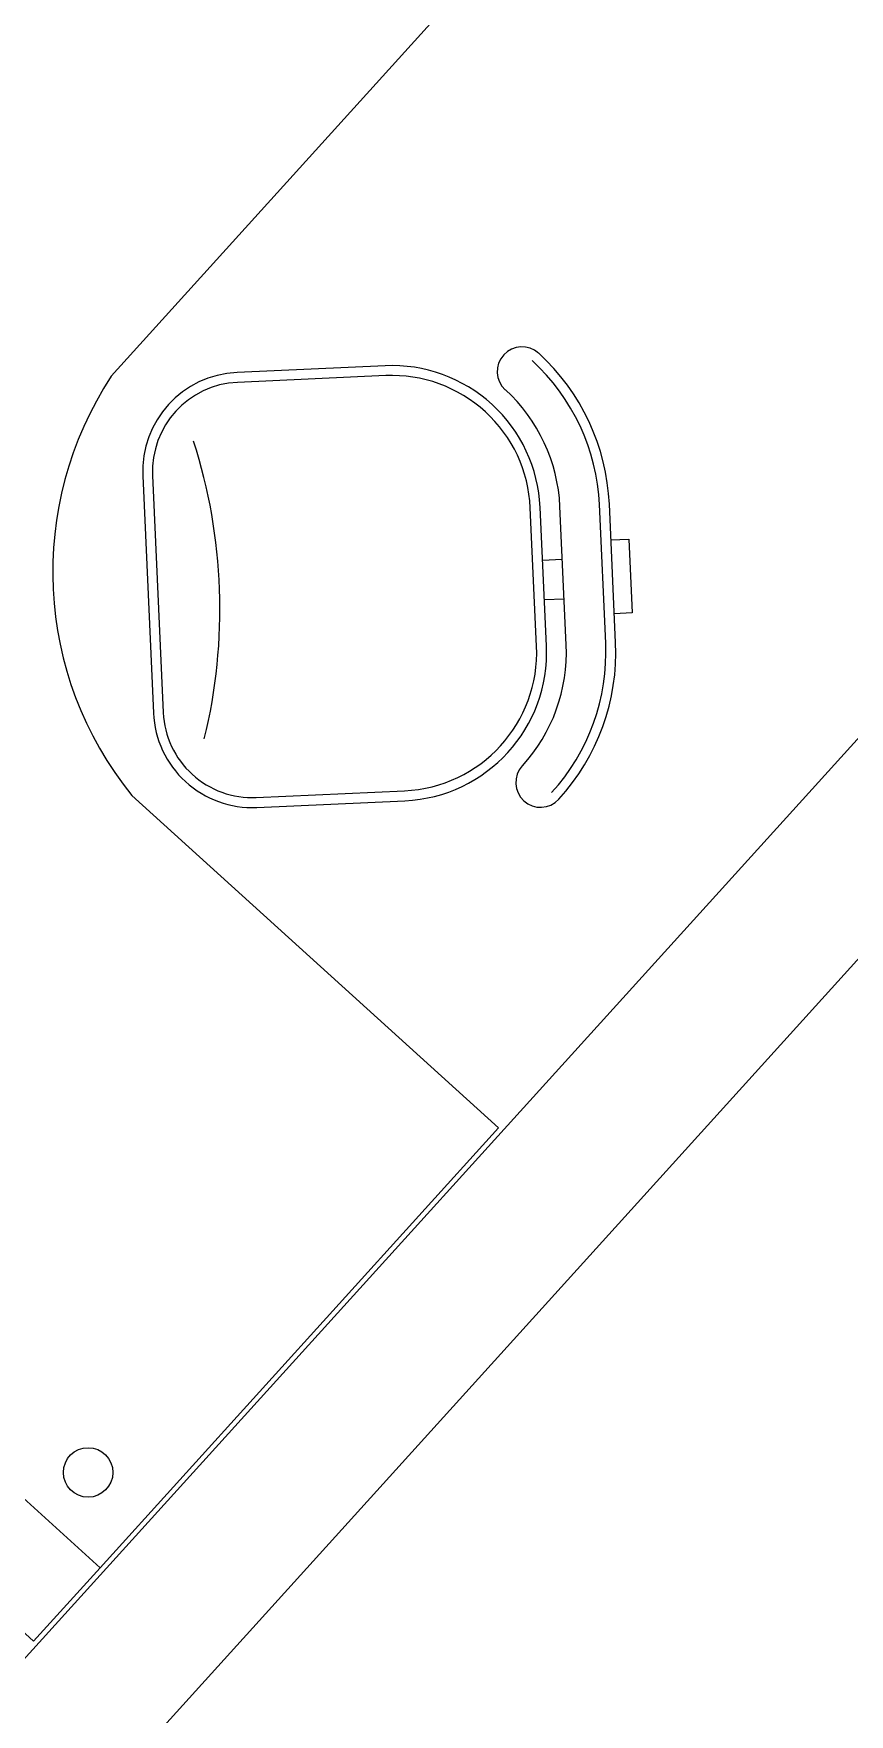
# Model space of a CAD drawing. Header units: millimetres. Extents: x 0 to 86.4, y -30.6 to 19.1.
# Drawn here: x 72.806 to 73.63, y -23.897 to -22.199 of the extents above; entities that cross this region are included whole.
import ezdxf

# ---------------------------------------------------------------- set-up
doc = ezdxf.new("R2010")
doc.units = ezdxf.units.MM
for name, color, linetype in [('AR-MOB', 2, 'Continuous'), ('ar-mobiliário 2012', 2, 'Continuous'), ('AR-PAR-ALV', 5, 'Continuous')]:
    doc.layers.add(name, color=color, linetype=linetype)

# ---------------------------------------------------------------- blocks, each defined once
blk = doc.blocks.new('CADEIRA-S')
at = {"color": 2}
for p, q in [((0.0718, 0.2686), (-0.0682, 0.2686)), ((0.0718, 0.2186), (-0.0682, 0.2186)), ((0.0718, 0.1986), (-0.0682, 0.1986)), ((-0.2182, 0.0486), (-0.2182, -0.1014)), ((0.2218, -0.1014), (0.2218, 0.0486)), ((-0.1182, -0.2014), (0.1218, -0.2014))]:
    blk.add_line(p, q, dxfattribs=at)
at = {"color": 1}
for p, q in [((0.0718, 0.2586), (-0.0682, 0.2586)), ((-0.0148, 0.1986), (-0.0149, 0.2186)), ((0.0252, 0.1986), (0.0251, 0.2186)), ((0.0718, 0.1886), (-0.0682, 0.1886)), ((-0.2082, 0.0486), (-0.2082, -0.1014)), ((0.2118, -0.1014), (0.2118, 0.0486)), ((-0.1182, -0.1914), (0.1218, -0.1914))]:
    blk.add_line(p, q, dxfattribs=at)
at = {"color": 2}
blk.add_lwpolyline([(-0.032, 0.2686), (-0.032, 0.2867), (0.0426, 0.2867), (0.0426, 0.2686)], dxfattribs=at)
for centre, radius, start, end in [((-0.0682, 0.0486), 0.22, 90, 135), ((0.0718, 0.0486), 0.22, 45, 90), ((-0.2061, 0.1864), 0.025, 135, 315), ((-0.0682, 0.0486), 0.17, 90, 135), ((0.0718, 0.0486), 0.17, 45, 90), ((0.2097, 0.1864), 0.025, 225, 45), ((-0.0682, 0.0486), 0.15, 90, 180), ((0.0718, 0.0486), 0.15, 0, 90), ((-0.1182, -0.1014), 0.1, 180, 270), ((0.1218, -0.1014), 0.1, 270, 0)]:
    blk.add_arc(centre, radius, start, end, dxfattribs=at)
at = {"color": 1}
for centre, radius, start, end in [((-0.0682, 0.0486), 0.21, 90, 135), ((0.0718, 0.0486), 0.21, 45, 90), ((-0.0682, 0.0486), 0.14, 90, 180), ((0.0718, 0.0486), 0.14, 0, 90), ((-0.1182, -0.1014), 0.09, 180, 270), ((0.1218, -0.1014), 0.09, 270, 0), ((-0.0052, -0.6823), 0.5534, 73.6911, 105.2491)]:
    blk.add_arc(centre, radius, start, end, dxfattribs=at)
blk = doc.blocks.new('4 ESTAÇOES')
at = {"layer": 'AR-MOB', "color": 2}
for p, q in [((14.2, 16.75), (14.1999, 17.25)), ((14.5, 16.45), (15, 16.4501)), ((15, 16.4501), (15.0001, 15.8501))]:
    blk.add_line(p, q, dxfattribs=at)
at = {"layer": 'AR-MOB', "linetype": 'Continuous'}
for p, q in [((13.6001, 15.85), (15.0001, 15.8501)), ((15.0001, 15.8501), (15.0001, 15.7501)), ((13.5999, 15.75), (15.0001, 15.7501))]:
    blk.add_line(p, q, dxfattribs=at)
at = {"layer": 'AR-MOB', "color": 1, "linetype": 'Continuous'}
blk.add_circle((14.9265, 15.9134), 0.025, dxfattribs=at)
at = {"layer": 'AR-MOB', "color": 2}
blk.add_arc((14.555, 16.805), 0.3592, 188.8143, 261.2007, dxfattribs=at)
at = {"layer": 'AR-MOB', "rotation": 314.7712657581017}
blk.add_blockref('CADEIRA-S', (14.5173, 16.7547), dxfattribs=at)

msp = doc.modelspace()

# ---------------------------------------------------------------- linework, layer by layer
at = {"layer": 'AR-PAR-ALV'}
for p, q in [((71.2672, -25.5286), (75.8337, -20.4891)), ((71.3784, -25.6293), (75.9175, -20.62))]:
    msp.add_line(p, q, dxfattribs=at)

# ---------------------------------------------------------------- block references
at = {"layer": 'ar-mobiliário 2012', "rotation": 317.8194238956843}
msp.add_blockref('4 ESTAÇOES', (51.1143, -25.4226), dxfattribs=at)

doc.saveas('drawing.dxf')
